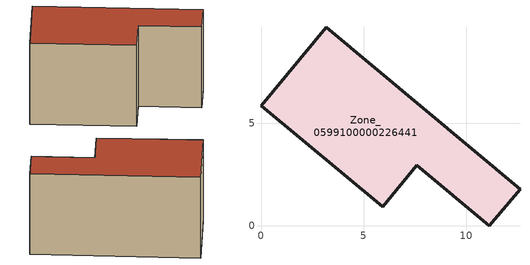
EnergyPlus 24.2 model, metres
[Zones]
Zone_0599100000226441
 floor ground (C_G): 7.59,2.95 5.92,0.94 0,5.86 3.18,9.68 12.61,1.78 11.12,0 z0
 wall outside (C_F): 3.18,9.68 0,5.86 5.92,0.94 7.59,2.95 11.12,0 12.61,1.78 3.18,9.68 z0:6.91
 roof outside (C_R): 11.12,0 12.61,1.78 3.18,9.68 0,5.86 5.92,0.94 7.59,2.95 z6.91
[BUILDING]
Pand.0599100000226441: North Axis=0; Terrain=City; Loads Convergence Tolerance Value=0.04; Temperature Convergence Tolerance Value=0.4; Solar Distribution=FullExterior; Maximum Number of Warmup Days=25; Minimum Number of Warmup Days=1
[Site:Location]
Rotterdam.The.Hague.AP_ZH_NLD Design_Conditions: Latitude=51.96; Longitude=4.45; Time Zone=1; Elevation=-4.5
[SITE:GROUNDTEMPERATURE:BUILDINGSURFACE]
18, 18, 18, 18, 18, 18, 18, 18, 18, 18, 18, 18
[MATERIAL] Thermal Absorptance=0.9; Solar Absorptance=0.7; Visible Absorptance=0.7
Name | Roughness | Thickness | Conductivity | Density | Specific Heat
G.TI.1946 | MediumSmooth | 0.15 | 1 | 540 | 1210
F.TI.1946 | Rough | 0.3 | 0.857143 | 1920 | 840
R.TI.1946 | MediumRough | 0.2 | 0.1 | 1500 | 1000
[CONSTRUCTION]
C_G: G.TI.1946
C_F: F.TI.1946
C_R: R.TI.1946
[ZONE]
Zone_0599100000226441: Type=1; Multiplier=1; Ceiling Height=Autocalculate; Volume=Autocalculate; Floor Area=autocalculate; Part of Total Floor Area=Yes
[ZONEINFILTRATION:DESIGNFLOWRATE]
Infil_Zone_0599100000226441: Zone or ZoneList or Space or SpaceList=Zone_0599100000226441; Schedule=AlwaysOn; Design Flow Rate Calculation Method=Flow/Area; Flow Rate per Floor Area=0.003; Constant Term Coefficient=1; Temperature Term Coefficient=0; Velocity Term Coefficient=0; Velocity Squared Term Coefficient=0
[HVACTEMPLATE:ZONE:IDEALLOADSAIRSYSTEM]
Zone_0599100000226441: Maximum Heating Supply Air Temperature=50; Minimum Cooling Supply Air Temperature=13; Maximum Heating Supply Air Humidity Ratio=0.0156; Minimum Cooling Supply Air Humidity Ratio=0.0077; Heating Limit=NoLimit; Cooling Limit=NoLimit; Dehumidification Control Type=ConstantSensibleHeatRatio; Cooling Sensible Heat Ratio=0.7; Dehumidification Setpoint=60; Humidification Control Type=None; Humidification Setpoint=30; Outdoor Air Method=None; Outdoor Air Flow Rate per Person=0.00944; Outdoor Air Flow Rate per Zone Floor Area=0; Outdoor Air Flow Rate per Zone=0; Demand Controlled Ventilation Type=None; Outdoor Air Economizer Type=NoEconomizer; Heat Recovery Type=None; Sensible Heat Recovery Effectiveness=0.7; Latent Heat Recovery Effectiveness=0.65
[ZONECONTROL:THERMOSTAT]
ThermostatControl_Zone_0599100000226441: Zone or ZoneList=Zone_0599100000226441; Control Type Schedule=DualSetpointControlType; Control 1=Thermostat_Zone_0599100000226441; Temperature Difference Between Cutout And Setpoint=0
[THERMOSTATSETPOINT:DUALSETPOINT]
Thermostat_Zone_0599100000226441: Heating Setpoint Temperature Schedule=HeatingSetpoint_Zone_0599100000226441; Cooling Setpoint Temperature Schedule=CoolingSetpoint_Zone_0599100000226441
[SCHEDULE:COMPACT]
HeatingSetpoint_Zone_0599100000226441: Through: 12/31, For: AllDays, Until: 24:00, 21
CoolingSetpoint_Zone_0599100000226441: Through: 12/31, For: AllDays, Until: 24:00, 24
DualSetpointControlType: Through: 12/31, For: AllDays, Until: 24:00, 4
AlwaysOn: Through: 12/31, For: AllDays, Until: 24:00, 1
